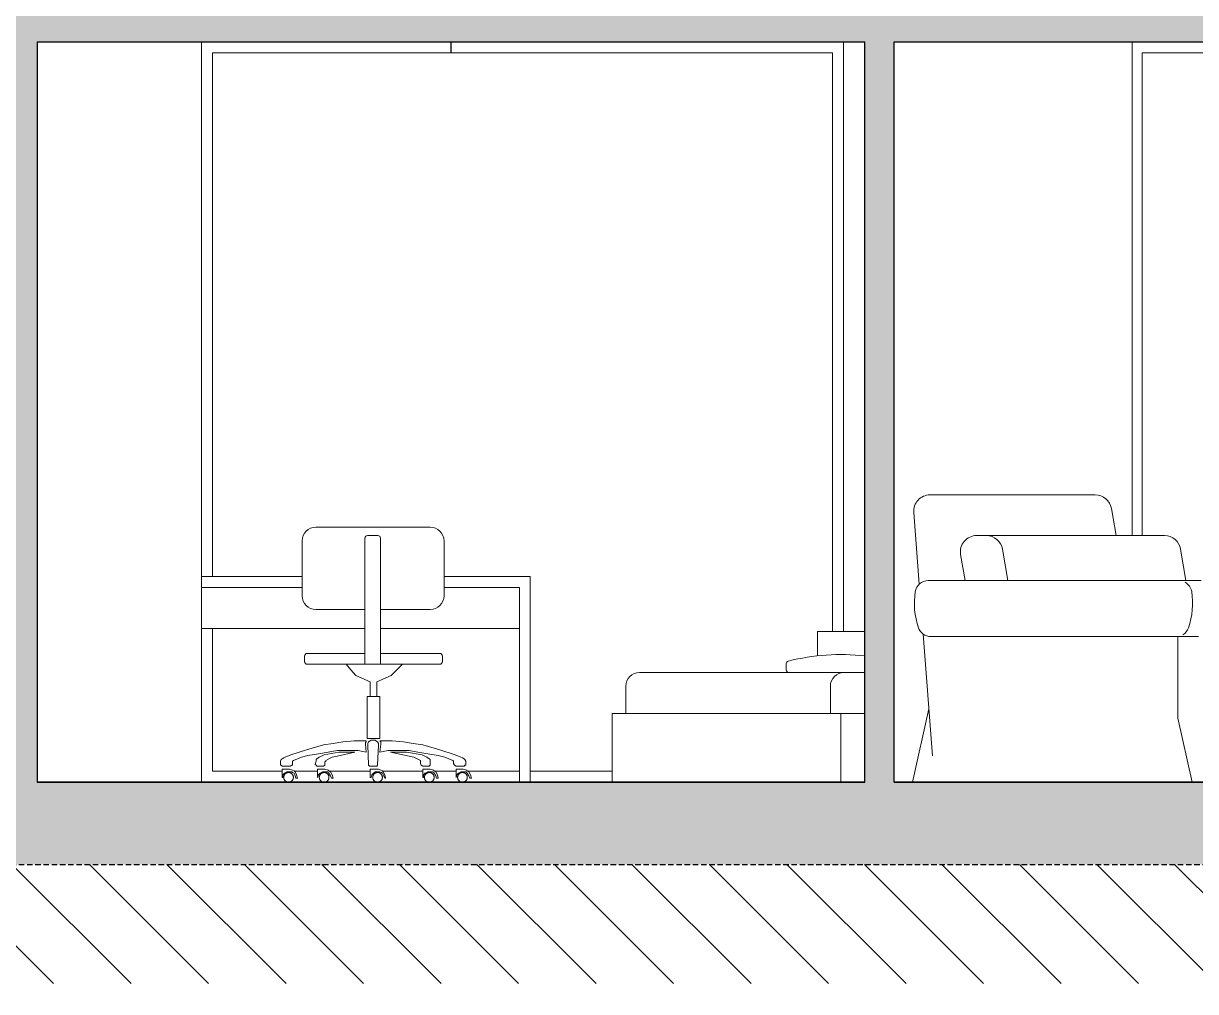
# Model space of a CAD drawing. Header units: millimetres. Extents: x -4829 to 17751, y -2575 to 15731.
# Drawn here: x 13213.6 to 13641.4, y 12514.4 to 12867.6 of the extents above; entities that cross this region are included whole.
import ezdxf

# ---------------------------------------------------------------- set-up
doc = ezdxf.new("R2010")
doc.units = ezdxf.units.MM
doc.linetypes.add('JIS_02_2.0', pattern=[3, 2, -1])
doc.layers.get('0').update_dxf_attribs({"lineweight": 20})
for name, color, linetype, lineweight in [('Arredo', 7, 'Continuous', 9), ('linea terra', 7, 'Continuous', 35), ('muri sezionati', 7, 'Continuous', 30), ('tratteggio', 7, 'Continuous', 15)]:
    doc.layers.add(name, color=color, linetype=linetype, lineweight=lineweight)
doc.layers.add('campitura', color=254, linetype='Continuous')
doc.layers.add('VERDE_alberi', color=104, linetype='Continuous', plot=False)

msp = doc.modelspace()

# ---------------------------------------------------------------- hatches: boundary and pattern name
at = {"layer": 'campitura'}
h = msp.add_hatch(color=256, dxfattribs=at)
h.dxf.hatch_style = 1
h.paths.add_polyline_path([(13331.76, 12890.8), (13331.76, 13160.8), (13488.44, 13160.8), (13488.44, 12890.8)], flags=16)
h.paths.add_polyline_path([(13498.78, 12890.8), (13498.78, 13160.8), (13644.07, 13160.8), (13644.07, 13100.8), (13654.08, 13100.8), (13654.08, 13160.8), (14011.91, 13160.8), (14011.91, 12890.8), (13938.64, 12890.8)], flags=16)
h.paths.add_polyline_path([(13819.91, 12995.59), (13820.65, 12995.59), (13820.65, 13096.8), (13952.06, 13096.8), (13952.06, 12964.32), (13942.96, 12964.32, 0.369866), (13938.26, 12960.29, 0.122339), (13939.44, 12947.12, 0.319669), (13943.94, 12943.92), (13943.94, 12934.7, -0.008633), (13939.19, 12935.73, -0.207885), (13938.5, 12950.52, -0.089796), (13938.26, 12960.29, -0.369866), (13942.96, 12964.32), (13952.06, 12964.32), (13952.06, 13096.8), (13820.65, 13096.8), (13820.65, 12995.59), (13882.04, 12995.59), (13883.91, 12995.59, -0.365455), (13889.77, 12990.64), (13892.31, 12964.32), (13899.8, 12964.32, -0.369866), (13904.51, 12960.29, -0.122339), (13903.32, 12947.12, -0.210739), (13900.71, 12944.31), (13898.66, 12917.59), (13904.72, 12890.8), (13813.77, 12890.8), (13816.94, 12905.53), (13816.94, 12950.93), (13813.97, 12989.17, -0.437105), (13813.97, 12989.17), (13813.97, 12989.18, -0.414214), (13813.97, 12989.18), (13813.97, 12989.18, 0.414214), (13813.97, 12989.18, 1.54068), (13813.97, 12989.13, -0.439612)], flags=0)
edge = h.paths.add_edge_path(flags=0)
edge.add_line((13666.71, 12976.79), (13666.71, 12976.79))
edge.add_arc((13684.05, 12899.71), 79.01, 80.0949, 102.6804, ccw=False)
edge.add_line((13697.64, 12977.54), (13697.64, 12990.71))
edge.add_spline(control_points=[(13697.64, 12990.71), (13694.84, 12990.84), (13693.91, 12990.94), (13689.03, 12991.64), (13685.45, 12992.83), (13680.3, 12996.52), (13678.62, 12999.5), (13680.1, 13005.3), (13682.64, 13007.34), (13688.87, 13010.08), (13692.68, 13010.86), (13696.72, 13011.03), (13696.72, 13011.03)], knot_values=[9.501149, 9.501149, 9.501149, 9.501149, 9.661989, 9.661989, 10.356468, 10.356468, 11.050948, 11.050948, 11.745427, 11.745427, 12.410959, 12.410959, 12.410959, 12.410959, 12.410959], degree=3, periodic=0)
edge.add_spline(control_points=[(13696.72, 13011.03), (13698.23, 13011.04), (13704.4, 13010.66), (13709.43, 13005.66), (13710.93, 13003.36), (13710.17, 12997.2), (13709.02, 12996.37), (13707.44, 12993.91), (13703.4, 12991.72), (13700.59, 12990.95)], knot_values=[4.901041, 4.901041, 4.901041, 4.901041, 7.283333, 7.283333, 8.122834, 8.122834, 8.962336, 8.962336, 9.501149, 9.501149, 9.501149, 9.501149], degree=3, periodic=0)
edge.add_line((13700.59, 12990.95), (13700.59, 12976.97))
edge.add_arc((13684.05, 12899.71), 79.01, 77.3196, 77.9196, ccw=False)
edge.add_arc((13701.4, 12974.09), 2.7, -90, 90, ccw=False)
edge.add_line((13701.4, 12971.39), (13692.93, 12971.39))
edge.add_line((13692.93, 12971.39), (13692.93, 12969.53))
edge.add_line((13692.93, 12969.53), (13689.3, 12969.53))
edge.add_arc((13687.65, 12969.53), 1.65, -89.9982, 0, ccw=False)
edge.add_line((13687.65, 12967.88), (13686.82, 12967.88))
edge.add_line((13686.82, 12967.88), (13686.82, 12919.98))
edge.add_line((13686.82, 12919.98), (13692.99, 12919.98))
edge.add_line((13692.99, 12919.98), (13692.99, 12917.44))
edge.add_line((13692.99, 12917.44), (13686.82, 12917.44))
edge.add_line((13686.82, 12917.44), (13686.82, 12894.31))
edge.add_line((13686.82, 12894.31), (13687.71, 12894.31))
edge.add_arc((13687.71, 12892.66), 1.65, 0, 90.0015, ccw=False)
edge.add_line((13689.36, 12892.66), (13678.86, 12892.66))
edge.add_arc((13680.51, 12892.66), 1.65, 90.0015, 180, ccw=False)
edge.add_line((13680.51, 12894.31), (13681.29, 12894.31))
edge.add_line((13681.29, 12894.31), (13681.29, 12917.44))
edge.add_line((13681.29, 12917.44), (13675.24, 12917.44))
edge.add_line((13675.24, 12917.44), (13675.24, 12919.98))
edge.add_line((13675.24, 12919.98), (13681.29, 12919.98))
edge.add_line((13681.29, 12919.98), (13681.29, 12967.88))
edge.add_line((13681.29, 12967.88), (13680.45, 12967.88))
edge.add_arc((13680.45, 12969.53), 1.65, 180, 270.0018, ccw=False)
edge.add_line((13678.8, 12969.53), (13675.18, 12969.53))
edge.add_line((13675.18, 12969.53), (13675.18, 12971.39))
edge.add_line((13675.18, 12971.39), (13666.71, 12971.39))
edge.add_arc((13666.71, 12974.09), 2.7, 90.0015, 270, ccw=False)
edge = h.paths.add_edge_path(flags=0)
edge.add_line((13684.64, 12971.39), (13684.64, 12969.45))
edge.add_ellipse((13684.02, 12981.81), major_axis=(-0.01, -11.85), ratio=0.179562, start_angle=343.2492, end_angle=377.045)
edge.add_line((13684.54, 12969.53), (13683.4, 12969.53))
edge.add_line((13683.4, 12969.53), (13683.4, 12971.39))
edge.add_line((13683.4, 12971.39), (13684.64, 12971.39))
edge = h.paths.add_edge_path(flags=0)
edge.add_ellipse((13698.26, 13000.88), major_axis=(-16.65, 0), ratio=0.465071, start_angle=630.0222, end_angle=807.8888, ccw=False)
edge.add_spline(control_points=[(13700.59, 12993.63), (13701.12, 12993.79), (13701.82, 12993.99), (13707.62, 12995.64), (13708.96, 12998.47), (13708.81, 13002.99), (13707.33, 13004.45), (13705.73, 13006.61), (13701.13, 13008.57), (13698.25, 13008.63)], knot_values=[5.281388, 5.281388, 5.281388, 5.281388, 5.439854, 5.439854, 6.279356, 6.279356, 7.118857, 7.118857, 9.501149, 9.501149, 9.501149, 9.501149], degree=3, periodic=0)
h.paths.add_polyline_path([(13813.97, 12989.17), (13813.97, 12989.18, -1.273811), (13813.97, 12989.18), (13813.97, 12989.17, -0.785047)], flags=0)
h.paths.add_polyline_path([(13813.97, 12989.18, -0.279836), (13813.97, 12989.18), (13813.97, 12989.18), (13813.97, 12989.17)], flags=0)
h.paths.add_polyline_path([(13813.97, 12989.17, 61.895889), (13813.97, 12989.17, 61.895887)], flags=0)
h.paths.add_polyline_path([(13813.97, 12989.18, 49.598467), (13813.97, 12989.17, 49.598464)], flags=0)
h.paths.add_polyline_path([(13813.97, 12989.17), (13813.97, 12989.17), (13813.97, 12989.18, -0.785046), (13813.97, 12989.18), (13813.97, 12989.17)], flags=0)
h.paths.add_polyline_path([(13813.97, 12989.18, 0.036658), (13813.97, 12989.17, 0.021781), (13813.97, 12989.18, 0.036604), (13813.97, 12989.17, 0.03059)], flags=0)
h.paths.add_polyline_path([(13813.97, 12989.18, 43.06971), (13813.97, 12989.18, 43.069707)], flags=0)
h.paths.add_polyline_path([(13813.97, 12989.18), (13813.97, 12989.17, -0.279836), (13813.97, 12989.17, -1.042876), (13813.97, 12989.18), (13813.97, 12989.18), (13813.97, 12989.18, -0.5627)], flags=0)
h.paths.add_polyline_path([(13813.97, 12989.18, 28.081474), (13813.97, 12989.18, 28.081472)], flags=0)
h.paths.add_polyline_path([(13813.97, 12989.17, 10.3455), (13813.97, 12989.17, 31.036497)], flags=0)
h.paths.add_polyline_path([(13813.97, 12989.17, 14.109504), (13813.97, 12989.18, 14.109504)], flags=0)
h.paths.add_polyline_path([(13813.97, 12989.18, 0.05615), (13813.97, 12989.17, 0.040703), (13813.97, 12989.18, 0.036517), (13813.97, 12989.18, 18.834758), (13813.97, 12989.17, 0.05615)], flags=0)
h.paths.add_polyline_path([(13813.97, 12989.18, 0.148125), (13813.97, 12989.18, 3.71327), (13813.97, 12989.18, 3.71327), (13813.97, 12989.18, 20.253135)], flags=0)
h.paths.add_polyline_path([(13813.97, 12989.18, 0.279836), (13813.97, 12989.18, 12.480004), (13813.97, 12989.18, 0.048883), (13813.97, 12989.18), (13813.97, 12989.18), (13813.97, 12989.17, -1), (13813.97, 12989.17, -31.641408), (13813.97, 12989.18)], flags=0)
h.paths.add_polyline_path([(12763.62, 12860.8), (13038.62, 12860.8), (13038.62, 12800.8), (13048.62, 12800.8), (13048.62, 12860.8), (13208.62, 12860.8), (13208.62, 12590.8), (13218.62, 12590.8), (13218.62, 12860.8), (13520.66, 12860.8), (13520.66, 12590.8), (13531.43, 12590.8), (13531.43, 12860.8), (14022.68, 12860.8), (14022.68, 13160.8), (14144.81, 13160.8), (14144.81, 12590.8), (14177.13, 12590.8), (14177.13, 13190.8), (13299.45, 13190.8), (13299.45, 12890.8), (12763.62, 12890.8)])
h = msp.add_hatch(color=256, dxfattribs=at)
h.dxf.hatch_style = 1
h.paths.add_polyline_path([(14177.13, 12590.8), (12763.57, 12590.8), (12763.57, 12560.8), (14177.13, 12560.8)])
at = {"layer": 'tratteggio'}
h = msp.add_hatch(dxfattribs=at)
h.set_pattern_fill('ANSI31', color=256, scale=6.3, angle=90)
h.paths.add_polyline_path([(12763.57, 12560.8), (12763.57, 12590.8), (12289.77, 12590.8), (12289.77, 12517.31), (14502.25, 12517.31), (14502.25, 12590.8), (14177.13, 12590.8), (14177.13, 12560.8)])
h.paths.add_polyline_path([(15611.1, 12560.81), (15611.1, 12590.83), (15238.68, 12590.8), (15238.68, 12514.43), (17750.84, 12514.43), (17750.84, 12591.03), (16924.62, 12590.95), (16924.62, 12560.81)])

# ---------------------------------------------------------------- linework, layer by layer
for p, q in [((13512.95, 12860.8), (13512.95, 12645.8)), ((13618.23, 12680.76), (13618.23, 12860.8)), ((13282.62, 12856.8), (13508.95, 12856.8)), ((13282.62, 12856.8), (13282.62, 12665.8)), ((13508.95, 12856.8), (13508.95, 12645.8)), ((13621.94, 12680.76), (13621.94, 12856.8)), ((13621.94, 12856.8), (13826.63, 12856.8)), ((13282.62, 12646.8), (13282.62, 12594.8)), ((13282.62, 12594.8), (13308.02, 12594.8)), ((13312.57, 12594.8), (13321.01, 12594.8)), ((13325.39, 12594.8), (13340.2, 12594.8)), ((13344.75, 12594.8), (13359.4, 12594.8)), ((13363.77, 12594.8), (13371.5, 12594.8)), ((13375.88, 12594.8), (13394.62, 12594.8)), ((13398.62, 12594.8), (13428.49, 12594.8))]:
    msp.add_line(p, q)
at = {"layer": 'Arredo'}
for p, q in [((13278.62, 12590.8), (13278.62, 12860.8)), ((13546.86, 12695.59), (13544.5, 12695.59)), ((13546.86, 12695.59), (13604.83, 12695.59)), ((13538.56, 12689.18), (13538.56, 12689.17)), ((13538.56, 12689.18), (13538.56, 12689.18)), ((13538.56, 12689.18), (13538.56, 12689.17)), ((13538.56, 12689.18), (13538.56, 12689.17)), ((13538.56, 12689.18), (13538.56, 12689.17)), ((13538.56, 12689.18), (13538.56, 12689.18)), ((13538.56, 12689.18), (13538.56, 12689.18)), ((13538.56, 12689.18), (13538.56, 12689.17)), ((13538.56, 12689.18), (13538.56, 12689.17)), ((13538.56, 12689.18), (13538.56, 12689.18)), ((13538.56, 12689.18), (13538.56, 12689.18)), ((13538.56, 12689.18), (13538.56, 12689.18)), ((13538.56, 12689.18), (13538.56, 12689.18)), ((13538.56, 12689.18), (13538.56, 12689.18)), ((13538.56, 12689.18), (13538.56, 12689.18)), ((13538.56, 12689.18), (13538.56, 12689.18)), ((13538.56, 12689.18), (13538.56, 12689.18)), ((13538.56, 12689.18), (13538.56, 12689.18)), ((13538.56, 12689.18), (13538.56, 12689.17)), ((13538.56, 12689.18), (13538.56, 12689.18)), ((13538.56, 12689.18), (13538.56, 12689.18)), ((13538.56, 12689.18), (13538.56, 12689.18)), ((13538.56, 12689.18), (13538.56, 12689.17)), ((13538.56, 12689.18), (13538.56, 12689.17)), ((13538.56, 12689.18), (13538.56, 12689.18)), ((13538.56, 12689.18), (13538.56, 12689.17)), ((13538.56, 12689.18), (13538.56, 12689.18)), ((13538.56, 12689.18), (13538.56, 12689.17)), ((13538.56, 12689.18), (13538.56, 12689.17)), ((13538.56, 12689.18), (13538.56, 12689.17)), ((13538.56, 12689.18), (13538.56, 12689.18)), ((13538.56, 12689.18), (13538.56, 12689.17)), ((13538.56, 12689.18), (13538.56, 12689.18)), ((13538.56, 12689.18), (13538.56, 12689.18)), ((13538.56, 12689.18), (13538.56, 12689.18)), ((13538.56, 12689.18), (13540.59, 12663.06)), ((13538.56, 12689.17), (13538.56, 12689.17)), ((13538.56, 12689.17), (13538.56, 12689.17)), ((13538.56, 12689.17), (13538.56, 12689.17)), ((13538.56, 12689.17), (13538.56, 12689.17)), ((13538.56, 12689.17), (13538.56, 12689.17)), ((13538.56, 12689.17), (13538.56, 12689.17)), ((13538.56, 12689.17), (13538.56, 12689.17)), ((13538.56, 12689.17), (13538.56, 12689.17)), ((13538.56, 12689.17), (13538.56, 12689.17)), ((13538.56, 12689.17), (13538.56, 12689.17)), ((13538.56, 12689.17), (13538.56, 12689.17)), ((13538.56, 12689.17), (13538.56, 12689.17)), ((13538.56, 12689.17), (13538.56, 12689.17)), ((13538.56, 12689.17), (13538.56, 12689.17)), ((13538.56, 12689.17), (13538.56, 12689.17)), ((13538.56, 12689.17), (13538.56, 12689.17)), ((13610.7, 12690.64), (13612.39, 12680.76)), ((13320.36, 12683.8), (13362.12, 12683.8)), ((13339.24, 12680.8), (13342.94, 12680.8)), ((13565.08, 12680.76), (13561.53, 12680.76)), ((13565.08, 12680.76), (13630.1, 12680.76)), ((13315.36, 12658.8), (13315.36, 12678.8)), ((13338.24, 12633.8), (13338.24, 12679.8)), ((13343.94, 12679.8), (13343.95, 12633.8)), ((13367.12, 12678.8), (13367.12, 12658.8)), ((13570.94, 12675.81), (13572.91, 12664.32)), ((13635.97, 12675.81), (13637.93, 12664.32)), ((13555.66, 12673.8), (13557.28, 12664.32)), ((13315.36, 12665.8), (13278.62, 12665.8)), ((13398.62, 12665.8), (13367.12, 12665.8)), ((13398.62, 12590.8), (13398.62, 12665.8)), ((13635.31, 12664.32), (13543.82, 12664.32)), ((13643.49, 12664.32), (13635.31, 12664.32)), ((13315.36, 12661.8), (13278.62, 12661.8)), ((13394.62, 12661.8), (13367.12, 12661.8)), ((13394.62, 12590.8), (13394.62, 12661.8)), ((13338.24, 12653.8), (13320.36, 12653.8)), ((13362.12, 12653.8), (13343.95, 12653.8)), ((13338.24, 12646.8), (13278.62, 12646.8)), ((13394.62, 12646.8), (13343.95, 12646.8)), ((13503.4, 12636.88), (13503.4, 12645.8)), ((13503.4, 12645.8), (13520.66, 12645.8)), ((13542.01, 12644.82), (13545.45, 12600.45)), ((13544.79, 12643.92), (13634.93, 12643.92)), ((13642.51, 12643.92), (13634.33, 12643.92)), ((13634.93, 12614.2), (13634.93, 12643.92)), ((13317.24, 12637.8), (13338.24, 12637.8)), ((13343.95, 12637.8), (13365.53, 12637.8)), ((13316.24, 12634.8), (13316.24, 12636.8)), ((13365.53, 12633.8), (13317.24, 12633.8)), ((13333.12, 12631.83), (13331.43, 12633.8)), ((13349.95, 12631.83), (13351.92, 12633.8)), ((13366.53, 12636.8), (13366.53, 12634.8)), ((13492.03, 12631.8), (13492.03, 12634.02)), ((13438.49, 12630.8), (13520.66, 12630.8)), ((13520.66, 12630.8), (13493.03, 12630.8)), ((13520.66, 12630.8), (13493.03, 12630.8)), ((13433.49, 12625.8), (13433.49, 12615.8)), ((13508.14, 12625.8), (13508.14, 12615.8)), ((13544.13, 12617.57), (13538.06, 12590.8)), ((13428.49, 12615.8), (13428.49, 12590.8)), ((13428.49, 12615.8), (13520.66, 12615.8)), ((13511.97, 12615.8), (13511.97, 12590.8)), ((13634.93, 12614.2), (13640.23, 12590.8)), ((13538.06, 12590.8), (13640.23, 12590.8)), ((13640.23, 12590.8), (13717.58, 12590.8))]:
    msp.add_line(p, q, dxfattribs=at)
at = {"layer": 'Arredo', "lineweight": 0}
for p, q in [((13333.12, 12631.83), (13334.89, 12629.76)), ((13334.89, 12629.76), (13340.2, 12627.45)), ((13342.57, 12627.45), (13347.88, 12629.76)), ((13347.88, 12629.76), (13349.95, 12631.83)), ((13340.2, 12622.09), (13340.2, 12627.45)), ((13342.57, 12627.45), (13342.57, 12622.09)), ((13339.02, 12606.73), (13339.02, 12622.09)), ((13339.02, 12622.09), (13343.75, 12622.09)), ((13343.75, 12622.09), (13343.75, 12606.73)), ((13316.88, 12602.6), (13323.08, 12604.37)), ((13323.08, 12604.37), (13326.62, 12604.96)), ((13326.62, 12604.96), (13330.16, 12605.55)), ((13330.16, 12605.55), (13334.3, 12605.85)), ((13334.3, 12605.85), (13338.73, 12605.85)), ((13338.73, 12605.55), (13338.43, 12605.26)), ((13338.43, 12605.26), (13338.43, 12604.67)), ((13338.43, 12604.67), (13338.73, 12601.71)), ((13338.73, 12605.85), (13338.73, 12605.55)), ((13343.75, 12606.73), (13339.02, 12606.73)), ((13339.61, 12605.55), (13339.32, 12604.96)), ((13339.32, 12604.96), (13339.32, 12604.37)), ((13339.32, 12604.37), (13339.61, 12596.99)), ((13340.2, 12605.85), (13339.61, 12605.55)), ((13340.5, 12606.14), (13340.2, 12605.85)), ((13341.38, 12606.14), (13340.5, 12606.14)), ((13341.38, 12606.14), (13341.38, 12606.14)), ((13341.97, 12606.14), (13341.38, 12606.14)), ((13342.27, 12605.85), (13341.97, 12606.14)), ((13342.86, 12605.55), (13342.27, 12605.85)), ((13343.16, 12604.96), (13342.86, 12605.55)), ((13342.86, 12596.99), (13343.16, 12604.37)), ((13343.16, 12604.37), (13343.16, 12604.96)), ((13343.75, 12605.85), (13344.04, 12605.55)), ((13348.18, 12605.85), (13343.75, 12605.85)), ((13344.04, 12604.67), (13343.75, 12601.71)), ((13344.04, 12605.55), (13344.04, 12605.26)), ((13344.04, 12605.26), (13344.04, 12604.67)), ((13352.31, 12605.55), (13348.18, 12605.85)), ((13355.85, 12604.96), (13352.31, 12605.55)), ((13359.4, 12604.37), (13355.85, 12604.96)), ((13365.6, 12602.6), (13359.4, 12604.37)), ((13307.43, 12598.47), (13307.72, 12599.06)), ((13307.72, 12599.06), (13308.02, 12599.35)), ((13308.02, 12599.35), (13308.61, 12599.65)), ((13308.61, 12599.65), (13309.2, 12599.94)), ((13309.2, 12599.94), (13311.27, 12600.83)), ((13311.27, 12600.83), (13316.88, 12602.6)), ((13312.15, 12598.76), (13311.86, 12598.47)), ((13313.63, 12599.35), (13312.15, 12598.76)), ((13315.11, 12599.94), (13313.63, 12599.35)), ((13317.47, 12600.53), (13315.11, 12599.94)), ((13321.31, 12601.12), (13317.47, 12600.53)), ((13320.42, 12599.06), (13320.72, 12599.35)), ((13320.42, 12598.47), (13320.42, 12599.06)), ((13320.72, 12599.35), (13321.6, 12599.94)), ((13324.85, 12601.71), (13321.31, 12601.12)), ((13321.6, 12599.94), (13323.37, 12600.83)), ((13323.37, 12600.83), (13328.69, 12601.71)), ((13325.14, 12599.35), (13323.96, 12598.76)), ((13323.96, 12598.76), (13323.96, 12598.47)), ((13328.1, 12602.31), (13324.85, 12601.71)), ((13326.33, 12599.94), (13325.14, 12599.35)), ((13328.1, 12600.24), (13326.33, 12599.94)), ((13331.05, 12602.31), (13328.1, 12602.31)), ((13334.59, 12601.71), (13328.1, 12600.24)), ((13328.69, 12601.71), (13331.94, 12601.71)), ((13333.41, 12602.31), (13331.05, 12602.31)), ((13331.94, 12601.71), (13334.59, 12601.71)), ((13335.77, 12602.31), (13333.41, 12602.31)), ((13334.59, 12601.71), (13334.59, 12601.71)), ((13337.55, 12602.01), (13335.77, 12602.31)), ((13338.73, 12601.71), (13337.55, 12602.01)), ((13338.73, 12601.71), (13338.73, 12601.71)), ((13343.75, 12601.71), (13344.93, 12602.01)), ((13343.75, 12601.71), (13343.75, 12601.71)), ((13344.93, 12602.01), (13346.7, 12602.31)), ((13346.7, 12602.31), (13349.06, 12602.31)), ((13350.54, 12601.71), (13347.58, 12601.71)), ((13347.58, 12601.71), (13354.38, 12600.24)), ((13347.58, 12601.71), (13347.58, 12601.71)), ((13349.06, 12602.31), (13351.42, 12602.31)), ((13353.49, 12601.71), (13350.54, 12601.71)), ((13351.42, 12602.31), (13354.38, 12602.31)), ((13359.1, 12600.83), (13353.49, 12601.71)), ((13354.38, 12602.31), (13357.62, 12601.71)), ((13354.38, 12600.24), (13356.15, 12599.94)), ((13356.15, 12599.94), (13357.33, 12599.35)), ((13357.33, 12599.35), (13358.51, 12598.76)), ((13357.62, 12601.71), (13361.17, 12601.12)), ((13358.51, 12598.76), (13358.51, 12598.47)), ((13360.87, 12599.94), (13359.1, 12600.83)), ((13361.76, 12599.35), (13360.87, 12599.94)), ((13361.17, 12601.12), (13365.01, 12600.53)), ((13362.05, 12599.06), (13361.76, 12599.35)), ((13362.05, 12598.47), (13362.05, 12599.06)), ((13365.01, 12600.53), (13367.37, 12599.94)), ((13371.21, 12600.83), (13365.6, 12602.6)), ((13367.37, 12599.94), (13368.84, 12599.35)), ((13368.84, 12599.35), (13370.32, 12598.76)), ((13370.32, 12598.76), (13370.62, 12598.47)), ((13373.27, 12599.94), (13371.21, 12600.83)), ((13373.86, 12599.65), (13373.27, 12599.94)), ((13374.45, 12599.35), (13373.86, 12599.65)), ((13374.75, 12599.06), (13374.45, 12599.35)), ((13375.04, 12598.47), (13374.75, 12599.06)), ((13307.43, 12597.29), (13307.43, 12598.47)), ((13307.43, 12596.99), (13307.43, 12597.29)), ((13307.72, 12596.99), (13307.43, 12596.99)), ((13308.02, 12596.7), (13307.72, 12596.99)), ((13308.31, 12596.7), (13308.02, 12596.7)), ((13308.02, 12595.51), (13310.68, 12595.51)), ((13308.02, 12592.56), (13308.02, 12595.51)), ((13310.97, 12596.7), (13308.31, 12596.7)), ((13309.79, 12594.63), (13308.91, 12594.04)), ((13310.68, 12594.63), (13309.79, 12594.63)), ((13310.68, 12595.51), (13311.86, 12595.22)), ((13311.27, 12594.63), (13310.68, 12594.63)), ((13311.56, 12596.99), (13310.97, 12596.7)), ((13311.56, 12594.63), (13311.27, 12594.63)), ((13311.86, 12596.99), (13311.56, 12596.99)), ((13311.86, 12594.33), (13311.56, 12594.63)), ((13311.86, 12598.47), (13311.86, 12598.17)), ((13311.86, 12598.17), (13311.86, 12597.58)), ((13311.86, 12597.58), (13311.86, 12596.99)), ((13311.86, 12595.22), (13312.45, 12594.92)), ((13312.45, 12594.92), (13312.74, 12594.63)), ((13312.74, 12594.63), (13313.33, 12593.45)), ((13320.13, 12597.29), (13320.42, 12598.47)), ((13320.42, 12596.99), (13320.13, 12597.29)), ((13320.72, 12596.7), (13320.42, 12596.99)), ((13321.01, 12596.7), (13320.72, 12596.7)), ((13323.08, 12596.7), (13321.01, 12596.7)), ((13321.01, 12595.51), (13323.67, 12595.51)), ((13321.01, 12592.56), (13321.01, 12595.51)), ((13322.78, 12594.63), (13321.9, 12594.04)), ((13323.67, 12594.63), (13322.78, 12594.63)), ((13323.67, 12596.99), (13323.08, 12596.7)), ((13323.96, 12598.47), (13323.67, 12598.17)), ((13323.67, 12598.17), (13323.67, 12597.58)), ((13323.67, 12597.58), (13323.67, 12596.99)), ((13323.67, 12595.51), (13324.85, 12595.22)), ((13323.96, 12594.63), (13323.67, 12594.63)), ((13324.55, 12594.63), (13323.96, 12594.63)), ((13324.85, 12594.33), (13324.55, 12594.63)), ((13324.85, 12595.22), (13325.14, 12594.92)), ((13325.14, 12594.92), (13325.74, 12594.63)), ((13325.74, 12594.63), (13326.33, 12593.45)), ((13339.61, 12596.99), (13339.91, 12596.7)), ((13339.91, 12596.7), (13340.2, 12596.7)), ((13340.2, 12596.7), (13341.38, 12596.7)), ((13340.2, 12595.51), (13343.16, 12595.51)), ((13340.2, 12592.56), (13340.2, 12595.51)), ((13341.38, 12596.7), (13342.57, 12596.7)), ((13341.97, 12594.63), (13341.38, 12594.04)), ((13342.86, 12594.63), (13341.97, 12594.63)), ((13342.57, 12596.7), (13342.86, 12596.99)), ((13343.45, 12594.63), (13342.86, 12594.63)), ((13343.16, 12595.51), (13344.04, 12595.22)), ((13343.75, 12594.63), (13343.45, 12594.63)), ((13344.34, 12594.33), (13343.75, 12594.63)), ((13344.04, 12595.22), (13344.63, 12594.92)), ((13344.63, 12594.92), (13344.93, 12594.63)), ((13344.93, 12594.63), (13345.52, 12593.45)), ((13358.51, 12598.47), (13358.51, 12598.17)), ((13358.51, 12598.17), (13358.51, 12597.58)), ((13358.51, 12597.58), (13358.8, 12596.99)), ((13358.8, 12596.99), (13359.4, 12596.7)), ((13359.4, 12596.7), (13361.46, 12596.7)), ((13359.4, 12595.51), (13362.05, 12595.51)), ((13359.4, 12592.56), (13359.4, 12595.51)), ((13361.17, 12594.63), (13360.28, 12594.04)), ((13362.05, 12594.63), (13361.17, 12594.63)), ((13361.46, 12596.7), (13361.76, 12596.7)), ((13361.76, 12596.7), (13362.05, 12596.99)), ((13362.05, 12597.29), (13362.05, 12598.47)), ((13362.05, 12596.99), (13362.05, 12597.29)), ((13362.05, 12595.51), (13363.23, 12595.22)), ((13362.35, 12594.63), (13362.05, 12594.63)), ((13362.94, 12594.63), (13362.35, 12594.63)), ((13363.23, 12594.33), (13362.94, 12594.63)), ((13363.23, 12595.22), (13363.53, 12594.92)), ((13363.53, 12594.92), (13364.12, 12594.63)), ((13364.12, 12594.63), (13364.71, 12593.45)), ((13370.62, 12598.47), (13370.62, 12598.17)), ((13370.62, 12598.17), (13370.62, 12597.58)), ((13370.62, 12597.58), (13370.91, 12596.99)), ((13370.91, 12596.99), (13371.5, 12596.7)), ((13371.5, 12596.7), (13374.16, 12596.7)), ((13371.5, 12595.51), (13374.16, 12595.51)), ((13371.5, 12592.56), (13371.5, 12595.51)), ((13373.27, 12594.63), (13372.39, 12594.04)), ((13374.16, 12594.63), (13373.27, 12594.63)), ((13374.16, 12596.7), (13374.45, 12596.7)), ((13374.16, 12595.51), (13375.34, 12595.22)), ((13374.45, 12594.63), (13374.16, 12594.63)), ((13374.45, 12596.7), (13374.75, 12596.99)), ((13375.04, 12594.63), (13374.45, 12594.63)), ((13374.75, 12596.99), (13375.04, 12596.99)), ((13375.04, 12597.29), (13375.04, 12598.47)), ((13375.04, 12596.99), (13375.04, 12597.29)), ((13375.34, 12594.33), (13375.04, 12594.63)), ((13375.34, 12595.22), (13375.63, 12594.92)), ((13375.63, 12594.92), (13376.23, 12594.63)), ((13376.23, 12594.63), (13376.82, 12593.45)), ((13308.31, 12592.56), (13308.02, 12592.56)), ((13308.91, 12594.04), (13308.31, 12593.45)), ((13308.31, 12593.45), (13308.31, 12592.56)), ((13308.62, 12592.73), (13308.61, 12592.62)), ((13308.61, 12592.62), (13308.61, 12592.51)), ((13308.61, 12592.51), (13308.62, 12592.39)), ((13308.63, 12592.84), (13308.62, 12592.73)), ((13308.62, 12592.39), (13308.63, 12592.28)), ((13308.65, 12592.95), (13308.63, 12592.84)), ((13308.63, 12592.28), (13308.65, 12592.17)), ((13308.68, 12593.06), (13308.65, 12592.95)), ((13308.65, 12592.17), (13308.68, 12592.06)), ((13308.72, 12593.17), (13308.68, 12593.06)), ((13308.68, 12592.06), (13308.72, 12591.96)), ((13308.76, 12593.27), (13308.72, 12593.17)), ((13308.72, 12591.96), (13308.76, 12591.85)), ((13308.81, 12593.37), (13308.76, 12593.27)), ((13308.76, 12591.85), (13308.81, 12591.75)), ((13308.86, 12593.47), (13308.81, 12593.37)), ((13308.81, 12591.75), (13308.86, 12591.65)), ((13308.92, 12593.57), (13308.86, 12593.47)), ((13308.86, 12591.65), (13308.92, 12591.56)), ((13308.99, 12593.66), (13308.92, 12593.57)), ((13308.92, 12591.56), (13308.99, 12591.47)), ((13309.06, 12593.74), (13308.99, 12593.66)), ((13308.99, 12591.47), (13309.06, 12591.38)), ((13309.14, 12593.82), (13309.06, 12593.74)), ((13309.06, 12591.38), (13309.14, 12591.3)), ((13309.22, 12593.9), (13309.14, 12593.82)), ((13309.14, 12591.3), (13309.22, 12591.22)), ((13309.31, 12593.97), (13309.22, 12593.9)), ((13309.22, 12591.22), (13309.31, 12591.15)), ((13309.4, 12594.04), (13309.31, 12593.97)), ((13309.31, 12591.15), (13309.4, 12591.09)), ((13309.5, 12594.1), (13309.4, 12594.04)), ((13309.4, 12591.09), (13309.5, 12591.03)), ((13309.59, 12594.15), (13309.5, 12594.1)), ((13309.5, 12591.03), (13309.59, 12590.97)), ((13309.7, 12594.2), (13309.59, 12594.15)), ((13309.59, 12590.97), (13309.7, 12590.93)), ((13309.8, 12594.24), (13309.7, 12594.2)), ((13309.7, 12590.93), (13309.8, 12590.89)), ((13309.91, 12594.27), (13309.8, 12594.24)), ((13309.8, 12590.89), (13309.91, 12590.85)), ((13310.02, 12594.3), (13309.91, 12594.27)), ((13309.91, 12590.85), (13310.02, 12590.83)), ((13310.13, 12594.31), (13310.02, 12594.3)), ((13310.02, 12590.83), (13310.13, 12590.81)), ((13310.24, 12594.33), (13310.13, 12594.31)), ((13310.13, 12590.81), (13310.24, 12590.8)), ((13310.35, 12594.33), (13310.24, 12594.33)), ((13310.24, 12590.8), (13310.35, 12590.79)), ((13310.47, 12594.33), (13310.35, 12594.33)), ((13310.35, 12590.79), (13310.47, 12590.79)), ((13310.58, 12594.32), (13310.47, 12594.33)), ((13310.47, 12590.79), (13310.58, 12590.8)), ((13310.69, 12594.31), (13310.58, 12594.32)), ((13310.58, 12590.8), (13310.69, 12590.82)), ((13310.8, 12594.28), (13310.69, 12594.31)), ((13310.69, 12590.82), (13310.8, 12590.84)), ((13310.91, 12594.25), (13310.8, 12594.28)), ((13310.8, 12590.84), (13310.91, 12590.87)), ((13311.01, 12594.22), (13310.91, 12594.25)), ((13310.91, 12590.87), (13311.01, 12590.91)), ((13311.12, 12594.17), (13311.01, 12594.22)), ((13311.01, 12590.91), (13311.12, 12590.95)), ((13311.22, 12594.12), (13311.12, 12594.17)), ((13311.12, 12590.95), (13311.22, 12591)), ((13311.32, 12594.07), (13311.22, 12594.12)), ((13311.22, 12591), (13311.32, 12591.06)), ((13311.41, 12594), (13311.32, 12594.07)), ((13311.32, 12591.06), (13311.41, 12591.12)), ((13311.5, 12593.94), (13311.41, 12594)), ((13311.41, 12591.12), (13311.5, 12591.19)), ((13311.58, 12593.86), (13311.5, 12593.94)), ((13311.5, 12591.19), (13311.58, 12591.26)), ((13311.66, 12593.78), (13311.58, 12593.86)), ((13311.58, 12591.26), (13311.66, 12591.34)), ((13311.74, 12593.7), (13311.66, 12593.78)), ((13311.66, 12591.34), (13311.74, 12591.42)), ((13311.81, 12593.61), (13311.74, 12593.7)), ((13311.74, 12591.42), (13311.81, 12591.51)), ((13311.87, 12593.52), (13311.81, 12593.61)), ((13311.81, 12591.51), (13311.87, 12591.6)), ((13312.45, 12594.04), (13311.86, 12594.33)), ((13311.93, 12593.42), (13311.87, 12593.52)), ((13311.87, 12591.6), (13311.93, 12591.7)), ((13311.98, 12593.32), (13311.93, 12593.42)), ((13311.93, 12591.7), (13311.98, 12591.8)), ((13312.03, 12593.22), (13311.98, 12593.32)), ((13311.98, 12591.8), (13312.03, 12591.9)), ((13312.06, 12593.11), (13312.03, 12593.22)), ((13312.03, 12591.9), (13312.06, 12592.01)), ((13312.1, 12593.01), (13312.06, 12593.11)), ((13312.06, 12592.01), (13312.1, 12592.12)), ((13312.12, 12592.9), (13312.1, 12593.01)), ((13312.1, 12592.12), (13312.12, 12592.23)), ((13312.14, 12592.79), (13312.12, 12592.9)), ((13312.12, 12592.23), (13312.14, 12592.34)), ((13312.15, 12592.67), (13312.14, 12592.79)), ((13312.14, 12592.34), (13312.15, 12592.45)), ((13312.15, 12592.56), (13312.15, 12592.67)), ((13312.15, 12592.45), (13312.15, 12592.56)), ((13312.74, 12593.15), (13312.45, 12594.04)), ((13313.04, 12592.27), (13312.74, 12593.15)), ((13313.63, 12592.27), (13313.04, 12592.27)), ((13313.33, 12593.45), (13313.63, 12592.27)), ((13313.63, 12592.27), (13313.63, 12592.27)), ((13321.31, 12593.45), (13321.01, 12592.56)), ((13321.9, 12594.04), (13321.31, 12593.45)), ((13321.61, 12592.73), (13321.6, 12592.62)), ((13321.6, 12592.62), (13321.6, 12592.51)), ((13321.6, 12592.51), (13321.61, 12592.39)), ((13321.62, 12592.84), (13321.61, 12592.73)), ((13321.61, 12592.39), (13321.62, 12592.28)), ((13321.64, 12592.95), (13321.62, 12592.84)), ((13321.62, 12592.28), (13321.64, 12592.17)), ((13321.67, 12593.06), (13321.64, 12592.95)), ((13321.64, 12592.17), (13321.67, 12592.06)), ((13321.71, 12593.17), (13321.67, 12593.06)), ((13321.67, 12592.06), (13321.71, 12591.96)), ((13321.75, 12593.27), (13321.71, 12593.17)), ((13321.71, 12591.96), (13321.75, 12591.85)), ((13321.8, 12593.37), (13321.75, 12593.27)), ((13321.75, 12591.85), (13321.8, 12591.75)), ((13321.85, 12593.47), (13321.8, 12593.37)), ((13321.8, 12591.75), (13321.85, 12591.65)), ((13321.91, 12593.57), (13321.85, 12593.47)), ((13321.85, 12591.65), (13321.91, 12591.56)), ((13321.98, 12593.66), (13321.91, 12593.57)), ((13321.91, 12591.56), (13321.98, 12591.47)), ((13322.05, 12593.74), (13321.98, 12593.66)), ((13321.98, 12591.47), (13322.05, 12591.38)), ((13322.13, 12593.82), (13322.05, 12593.74)), ((13322.05, 12591.38), (13322.13, 12591.3)), ((13322.21, 12593.9), (13322.13, 12593.82)), ((13322.13, 12591.3), (13322.21, 12591.22)), ((13322.3, 12593.97), (13322.21, 12593.9)), ((13322.21, 12591.22), (13322.3, 12591.15)), ((13322.39, 12594.04), (13322.3, 12593.97)), ((13322.3, 12591.15), (13322.39, 12591.09)), ((13322.49, 12594.1), (13322.39, 12594.04)), ((13322.39, 12591.09), (13322.49, 12591.03)), ((13322.59, 12594.15), (13322.49, 12594.1)), ((13322.49, 12591.03), (13322.59, 12590.97)), ((13322.69, 12594.2), (13322.59, 12594.15)), ((13322.59, 12590.97), (13322.69, 12590.93)), ((13322.79, 12594.24), (13322.69, 12594.2)), ((13322.69, 12590.93), (13322.79, 12590.89)), ((13322.9, 12594.27), (13322.79, 12594.24)), ((13322.79, 12590.89), (13322.9, 12590.85)), ((13323.01, 12594.3), (13322.9, 12594.27)), ((13322.9, 12590.85), (13323.01, 12590.83)), ((13323.12, 12594.31), (13323.01, 12594.3)), ((13323.01, 12590.83), (13323.12, 12590.81)), ((13323.23, 12594.33), (13323.12, 12594.31)), ((13323.12, 12590.81), (13323.23, 12590.8)), ((13323.34, 12594.33), (13323.23, 12594.33)), ((13323.23, 12590.8), (13323.34, 12590.79)), ((13323.46, 12594.33), (13323.34, 12594.33)), ((13323.34, 12590.79), (13323.46, 12590.79)), ((13323.57, 12594.32), (13323.46, 12594.33)), ((13323.46, 12590.79), (13323.57, 12590.8)), ((13323.68, 12594.31), (13323.57, 12594.32)), ((13323.57, 12590.8), (13323.68, 12590.82)), ((13323.79, 12594.28), (13323.68, 12594.31)), ((13323.68, 12590.82), (13323.79, 12590.84)), ((13323.9, 12594.25), (13323.79, 12594.28)), ((13323.79, 12590.84), (13323.9, 12590.87)), ((13324.01, 12594.22), (13323.9, 12594.25)), ((13323.9, 12590.87), (13324.01, 12590.91)), ((13324.11, 12594.17), (13324.01, 12594.22)), ((13324.01, 12590.91), (13324.11, 12590.95)), ((13324.21, 12594.12), (13324.11, 12594.17)), ((13324.11, 12590.95), (13324.21, 12591)), ((13324.31, 12594.07), (13324.21, 12594.12)), ((13324.21, 12591), (13324.31, 12591.06)), ((13324.4, 12594), (13324.31, 12594.07)), ((13324.31, 12591.06), (13324.4, 12591.12)), ((13324.49, 12593.94), (13324.4, 12594)), ((13324.4, 12591.12), (13324.49, 12591.19)), ((13324.58, 12593.86), (13324.49, 12593.94)), ((13324.49, 12591.19), (13324.58, 12591.26)), ((13324.66, 12593.78), (13324.58, 12593.86)), ((13324.58, 12591.26), (13324.66, 12591.34)), ((13324.73, 12593.7), (13324.66, 12593.78)), ((13324.66, 12591.34), (13324.73, 12591.42)), ((13324.8, 12593.61), (13324.73, 12593.7)), ((13324.73, 12591.42), (13324.8, 12591.51)), ((13324.86, 12593.52), (13324.8, 12593.61)), ((13324.8, 12591.51), (13324.86, 12591.6)), ((13325.14, 12594.04), (13324.85, 12594.33)), ((13324.92, 12593.42), (13324.86, 12593.52)), ((13324.86, 12591.6), (13324.92, 12591.7)), ((13324.97, 12593.32), (13324.92, 12593.42)), ((13324.92, 12591.7), (13324.97, 12591.8)), ((13325.02, 12593.22), (13324.97, 12593.32)), ((13324.97, 12591.8), (13325.02, 12591.9)), ((13325.06, 12593.11), (13325.02, 12593.22)), ((13325.02, 12591.9), (13325.06, 12592.01)), ((13325.09, 12593.01), (13325.06, 12593.11)), ((13325.06, 12592.01), (13325.09, 12592.12)), ((13325.11, 12592.9), (13325.09, 12593.01)), ((13325.09, 12592.12), (13325.11, 12592.23)), ((13325.13, 12592.79), (13325.11, 12592.9)), ((13325.11, 12592.23), (13325.13, 12592.34)), ((13325.14, 12592.67), (13325.13, 12592.79)), ((13325.13, 12592.34), (13325.14, 12592.45)), ((13325.74, 12593.15), (13325.14, 12594.04)), ((13325.14, 12592.56), (13325.14, 12592.67)), ((13325.14, 12592.45), (13325.14, 12592.56)), ((13326.03, 12592.27), (13325.74, 12593.15)), ((13326.62, 12592.27), (13326.03, 12592.27)), ((13326.33, 12593.45), (13326.62, 12592.27)), ((13326.62, 12592.27), (13326.62, 12592.27)), ((13340.5, 12592.56), (13340.2, 12592.56)), ((13340.79, 12593.45), (13340.5, 12592.56)), ((13341.38, 12594.04), (13340.79, 12593.45)), ((13341.1, 12592.73), (13341.09, 12592.62)), ((13341.09, 12592.62), (13341.09, 12592.51)), ((13341.09, 12592.51), (13341.1, 12592.39)), ((13341.11, 12592.84), (13341.1, 12592.73)), ((13341.1, 12592.39), (13341.11, 12592.28)), ((13341.13, 12592.95), (13341.11, 12592.84)), ((13341.11, 12592.28), (13341.13, 12592.17)), ((13341.16, 12593.06), (13341.13, 12592.95)), ((13341.13, 12592.17), (13341.16, 12592.06)), ((13341.2, 12593.17), (13341.16, 12593.06)), ((13341.16, 12592.06), (13341.2, 12591.96)), ((13341.24, 12593.27), (13341.2, 12593.17)), ((13341.2, 12591.96), (13341.24, 12591.85)), ((13341.29, 12593.37), (13341.24, 12593.27)), ((13341.24, 12591.85), (13341.29, 12591.75)), ((13341.34, 12593.47), (13341.29, 12593.37)), ((13341.29, 12591.75), (13341.34, 12591.65)), ((13341.4, 12593.57), (13341.34, 12593.47)), ((13341.34, 12591.65), (13341.4, 12591.56)), ((13341.47, 12593.66), (13341.4, 12593.57)), ((13341.4, 12591.56), (13341.47, 12591.47)), ((13341.54, 12593.74), (13341.47, 12593.66)), ((13341.47, 12591.47), (13341.54, 12591.38)), ((13341.62, 12593.82), (13341.54, 12593.74)), ((13341.54, 12591.38), (13341.62, 12591.3)), ((13341.7, 12593.9), (13341.62, 12593.82)), ((13341.62, 12591.3), (13341.7, 12591.22)), ((13341.79, 12593.97), (13341.7, 12593.9)), ((13341.7, 12591.22), (13341.79, 12591.15)), ((13341.88, 12594.04), (13341.79, 12593.97)), ((13341.79, 12591.15), (13341.88, 12591.09)), ((13341.97, 12594.1), (13341.88, 12594.04)), ((13341.88, 12591.09), (13341.97, 12591.03)), ((13342.07, 12594.15), (13341.97, 12594.1)), ((13341.97, 12591.03), (13342.07, 12590.97)), ((13342.18, 12594.2), (13342.07, 12594.15)), ((13342.07, 12590.97), (13342.18, 12590.93)), ((13342.28, 12594.24), (13342.18, 12594.2)), ((13342.18, 12590.93), (13342.28, 12590.89)), ((13342.39, 12594.27), (13342.28, 12594.24)), ((13342.28, 12590.89), (13342.39, 12590.85)), ((13342.5, 12594.3), (13342.39, 12594.27)), ((13342.39, 12590.85), (13342.5, 12590.83)), ((13342.61, 12594.31), (13342.5, 12594.3)), ((13342.5, 12590.83), (13342.61, 12590.81)), ((13342.72, 12594.33), (13342.61, 12594.31)), ((13342.61, 12590.81), (13342.72, 12590.8)), ((13342.83, 12594.33), (13342.72, 12594.33)), ((13342.72, 12590.8), (13342.83, 12590.79)), ((13342.94, 12594.33), (13342.83, 12594.33)), ((13342.83, 12590.79), (13342.94, 12590.79)), ((13343.06, 12594.32), (13342.94, 12594.33)), ((13342.94, 12590.79), (13343.06, 12590.8)), ((13343.17, 12594.31), (13343.06, 12594.32)), ((13343.06, 12590.8), (13343.17, 12590.82)), ((13343.28, 12594.28), (13343.17, 12594.31)), ((13343.17, 12590.82), (13343.28, 12590.84)), ((13343.39, 12594.25), (13343.28, 12594.28)), ((13343.28, 12590.84), (13343.39, 12590.87)), ((13343.49, 12594.22), (13343.39, 12594.25)), ((13343.39, 12590.87), (13343.49, 12590.91)), ((13343.6, 12594.17), (13343.49, 12594.22)), ((13343.49, 12590.91), (13343.6, 12590.95)), ((13343.7, 12594.12), (13343.6, 12594.17)), ((13343.6, 12590.95), (13343.7, 12591)), ((13343.79, 12594.07), (13343.7, 12594.12)), ((13343.7, 12591), (13343.79, 12591.06)), ((13343.89, 12594), (13343.79, 12594.07)), ((13343.79, 12591.06), (13343.89, 12591.12)), ((13343.98, 12593.94), (13343.89, 12594)), ((13343.89, 12591.12), (13343.98, 12591.19)), ((13344.06, 12593.86), (13343.98, 12593.94)), ((13343.98, 12591.19), (13344.06, 12591.26)), ((13344.14, 12593.78), (13344.06, 12593.86)), ((13344.06, 12591.26), (13344.14, 12591.34)), ((13344.22, 12593.7), (13344.14, 12593.78)), ((13344.14, 12591.34), (13344.22, 12591.42)), ((13344.29, 12593.61), (13344.22, 12593.7)), ((13344.22, 12591.42), (13344.29, 12591.51)), ((13344.35, 12593.52), (13344.29, 12593.61)), ((13344.29, 12591.51), (13344.35, 12591.6)), ((13344.63, 12594.04), (13344.34, 12594.33)), ((13344.41, 12593.42), (13344.35, 12593.52)), ((13344.35, 12591.6), (13344.41, 12591.7)), ((13344.46, 12593.32), (13344.41, 12593.42)), ((13344.41, 12591.7), (13344.46, 12591.8)), ((13344.51, 12593.22), (13344.46, 12593.32)), ((13344.46, 12591.8), (13344.51, 12591.9)), ((13344.54, 12593.11), (13344.51, 12593.22)), ((13344.51, 12591.9), (13344.54, 12592.01)), ((13344.58, 12593.01), (13344.54, 12593.11)), ((13344.54, 12592.01), (13344.58, 12592.12)), ((13344.6, 12592.9), (13344.58, 12593.01)), ((13344.58, 12592.12), (13344.6, 12592.23)), ((13344.62, 12592.79), (13344.6, 12592.9)), ((13344.6, 12592.23), (13344.62, 12592.34)), ((13344.63, 12592.67), (13344.62, 12592.79)), ((13344.62, 12592.34), (13344.63, 12592.45)), ((13345.22, 12593.15), (13344.63, 12594.04)), ((13344.63, 12592.56), (13344.63, 12592.67)), ((13344.63, 12592.45), (13344.63, 12592.56)), ((13345.52, 12592.27), (13345.22, 12593.15)), ((13345.52, 12593.45), (13345.81, 12592.27)), ((13345.81, 12592.27), (13345.52, 12592.27)), ((13345.81, 12592.27), (13345.81, 12592.27)), ((13359.69, 12592.56), (13359.4, 12592.56)), ((13360.28, 12594.04), (13359.69, 12593.45)), ((13359.69, 12593.45), (13359.69, 12592.56)), ((13360.01, 12592.84), (13359.99, 12592.73)), ((13359.99, 12592.73), (13359.99, 12592.62)), ((13359.99, 12592.62), (13359.99, 12592.51)), ((13359.99, 12592.51), (13359.99, 12592.39)), ((13359.99, 12592.39), (13360.01, 12592.28)), ((13360.03, 12592.95), (13360.01, 12592.84)), ((13360.01, 12592.28), (13360.03, 12592.17)), ((13360.06, 12593.06), (13360.03, 12592.95)), ((13360.03, 12592.17), (13360.06, 12592.06)), ((13360.09, 12593.17), (13360.06, 12593.06)), ((13360.06, 12592.06), (13360.09, 12591.96)), ((13360.13, 12593.27), (13360.09, 12593.17)), ((13360.09, 12591.96), (13360.13, 12591.85)), ((13360.18, 12593.37), (13360.13, 12593.27)), ((13360.13, 12591.85), (13360.18, 12591.75)), ((13360.24, 12593.47), (13360.18, 12593.37)), ((13360.18, 12591.75), (13360.24, 12591.65)), ((13360.3, 12593.57), (13360.24, 12593.47)), ((13360.24, 12591.65), (13360.3, 12591.56)), ((13360.36, 12593.66), (13360.3, 12593.57)), ((13360.3, 12591.56), (13360.36, 12591.47)), ((13360.44, 12593.74), (13360.36, 12593.66)), ((13360.36, 12591.47), (13360.44, 12591.38)), ((13360.51, 12593.82), (13360.44, 12593.74)), ((13360.44, 12591.38), (13360.51, 12591.3)), ((13360.6, 12593.9), (13360.51, 12593.82)), ((13360.51, 12591.3), (13360.6, 12591.22)), ((13360.68, 12593.97), (13360.6, 12593.9)), ((13360.6, 12591.22), (13360.68, 12591.15)), ((13360.78, 12594.04), (13360.68, 12593.97)), ((13360.68, 12591.15), (13360.78, 12591.09)), ((13360.87, 12594.1), (13360.78, 12594.04)), ((13360.78, 12591.09), (13360.87, 12591.03)), ((13360.97, 12594.15), (13360.87, 12594.1)), ((13360.87, 12591.03), (13360.97, 12590.97)), ((13361.07, 12594.2), (13360.97, 12594.15)), ((13360.97, 12590.97), (13361.07, 12590.93)), ((13361.18, 12594.24), (13361.07, 12594.2)), ((13361.07, 12590.93), (13361.18, 12590.89)), ((13361.29, 12594.27), (13361.18, 12594.24)), ((13361.18, 12590.89), (13361.29, 12590.85)), ((13361.39, 12594.3), (13361.29, 12594.27)), ((13361.29, 12590.85), (13361.39, 12590.83)), ((13361.51, 12594.31), (13361.39, 12594.3)), ((13361.39, 12590.83), (13361.51, 12590.81)), ((13361.62, 12594.33), (13361.51, 12594.31)), ((13361.51, 12590.81), (13361.62, 12590.8)), ((13361.73, 12594.33), (13361.62, 12594.33)), ((13361.62, 12590.8), (13361.73, 12590.79)), ((13361.84, 12594.33), (13361.73, 12594.33)), ((13361.73, 12590.79), (13361.84, 12590.79)), ((13361.95, 12594.32), (13361.84, 12594.33)), ((13361.84, 12590.79), (13361.95, 12590.8)), ((13362.06, 12594.31), (13361.95, 12594.32)), ((13361.95, 12590.8), (13362.06, 12590.82)), ((13362.17, 12594.28), (13362.06, 12594.31)), ((13362.06, 12590.82), (13362.17, 12590.84)), ((13362.28, 12594.25), (13362.17, 12594.28)), ((13362.17, 12590.84), (13362.28, 12590.87)), ((13362.39, 12594.22), (13362.28, 12594.25)), ((13362.28, 12590.87), (13362.39, 12590.91)), ((13362.49, 12594.17), (13362.39, 12594.22)), ((13362.39, 12590.91), (13362.49, 12590.95)), ((13362.59, 12594.12), (13362.49, 12594.17)), ((13362.49, 12590.95), (13362.59, 12591)), ((13362.69, 12594.07), (13362.59, 12594.12)), ((13362.59, 12591), (13362.69, 12591.06)), ((13362.78, 12594), (13362.69, 12594.07)), ((13362.69, 12591.06), (13362.78, 12591.12)), ((13362.87, 12593.94), (13362.78, 12594)), ((13362.78, 12591.12), (13362.87, 12591.19)), ((13362.96, 12593.86), (13362.87, 12593.94)), ((13362.87, 12591.19), (13362.96, 12591.26)), ((13363.04, 12593.78), (13362.96, 12593.86)), ((13362.96, 12591.26), (13363.04, 12591.34)), ((13363.11, 12593.7), (13363.04, 12593.78)), ((13363.04, 12591.34), (13363.11, 12591.42)), ((13363.18, 12593.61), (13363.11, 12593.7)), ((13363.11, 12591.42), (13363.18, 12591.51)), ((13363.25, 12593.52), (13363.18, 12593.61)), ((13363.18, 12591.51), (13363.25, 12591.6)), ((13363.53, 12594.04), (13363.23, 12594.33)), ((13363.31, 12593.42), (13363.25, 12593.52)), ((13363.25, 12591.6), (13363.31, 12591.7)), ((13363.36, 12593.32), (13363.31, 12593.42)), ((13363.31, 12591.7), (13363.36, 12591.8)), ((13363.4, 12593.22), (13363.36, 12593.32)), ((13363.36, 12591.8), (13363.4, 12591.9)), ((13363.44, 12593.11), (13363.4, 12593.22)), ((13363.4, 12591.9), (13363.44, 12592.01)), ((13363.47, 12593.01), (13363.44, 12593.11)), ((13363.44, 12592.01), (13363.47, 12592.12)), ((13363.5, 12592.9), (13363.47, 12593.01)), ((13363.47, 12592.12), (13363.5, 12592.23)), ((13363.51, 12592.79), (13363.5, 12592.9)), ((13363.5, 12592.23), (13363.51, 12592.34)), ((13363.53, 12592.67), (13363.51, 12592.79)), ((13363.51, 12592.34), (13363.53, 12592.45)), ((13364.12, 12593.15), (13363.53, 12594.04)), ((13363.53, 12592.56), (13363.53, 12592.67)), ((13363.53, 12592.45), (13363.53, 12592.56)), ((13364.41, 12592.27), (13364.12, 12593.15)), ((13365.01, 12592.27), (13364.41, 12592.27)), ((13364.71, 12593.45), (13365.01, 12592.27)), ((13365.01, 12592.27), (13365.01, 12592.27)), ((13371.8, 12593.45), (13371.5, 12592.56)), ((13372.39, 12594.04), (13371.8, 12593.45)), ((13372.1, 12592.73), (13372.09, 12592.62)), ((13372.09, 12592.62), (13372.09, 12592.51)), ((13372.09, 12592.51), (13372.1, 12592.39)), ((13372.11, 12592.84), (13372.1, 12592.73)), ((13372.1, 12592.39), (13372.11, 12592.28)), ((13372.13, 12592.95), (13372.11, 12592.84)), ((13372.11, 12592.28), (13372.13, 12592.17)), ((13372.16, 12593.06), (13372.13, 12592.95)), ((13372.13, 12592.17), (13372.16, 12592.06)), ((13372.2, 12593.17), (13372.16, 12593.06)), ((13372.16, 12592.06), (13372.2, 12591.96)), ((13372.24, 12593.27), (13372.2, 12593.17)), ((13372.2, 12591.96), (13372.24, 12591.85)), ((13372.29, 12593.37), (13372.24, 12593.27)), ((13372.24, 12591.85), (13372.29, 12591.75)), ((13372.34, 12593.47), (13372.29, 12593.37)), ((13372.29, 12591.75), (13372.34, 12591.65)), ((13372.4, 12593.57), (13372.34, 12593.47)), ((13372.34, 12591.65), (13372.4, 12591.56)), ((13372.47, 12593.66), (13372.4, 12593.57)), ((13372.4, 12591.56), (13372.47, 12591.47)), ((13372.54, 12593.74), (13372.47, 12593.66)), ((13372.47, 12591.47), (13372.54, 12591.38)), ((13372.62, 12593.82), (13372.54, 12593.74)), ((13372.54, 12591.38), (13372.62, 12591.3)), ((13372.7, 12593.9), (13372.62, 12593.82)), ((13372.62, 12591.3), (13372.7, 12591.22)), ((13372.79, 12593.97), (13372.7, 12593.9)), ((13372.7, 12591.22), (13372.79, 12591.15)), ((13372.88, 12594.04), (13372.79, 12593.97)), ((13372.79, 12591.15), (13372.88, 12591.09)), ((13372.98, 12594.1), (13372.88, 12594.04)), ((13372.88, 12591.09), (13372.98, 12591.03)), ((13373.08, 12594.15), (13372.98, 12594.1)), ((13372.98, 12591.03), (13373.08, 12590.97)), ((13373.18, 12594.2), (13373.08, 12594.15)), ((13373.08, 12590.97), (13373.18, 12590.93)), ((13373.28, 12594.24), (13373.18, 12594.2)), ((13373.18, 12590.93), (13373.28, 12590.89)), ((13373.39, 12594.27), (13373.28, 12594.24)), ((13373.28, 12590.89), (13373.39, 12590.85)), ((13373.5, 12594.3), (13373.39, 12594.27)), ((13373.39, 12590.85), (13373.5, 12590.83)), ((13373.61, 12594.31), (13373.5, 12594.3)), ((13373.5, 12590.83), (13373.61, 12590.81)), ((13373.72, 12594.33), (13373.61, 12594.31)), ((13373.61, 12590.81), (13373.72, 12590.8)), ((13373.83, 12594.33), (13373.72, 12594.33)), ((13373.72, 12590.8), (13373.83, 12590.79)), ((13373.95, 12594.33), (13373.83, 12594.33)), ((13373.83, 12590.79), (13373.95, 12590.79)), ((13374.06, 12594.32), (13373.95, 12594.33)), ((13373.95, 12590.79), (13374.06, 12590.8)), ((13374.17, 12594.31), (13374.06, 12594.32)), ((13374.06, 12590.8), (13374.17, 12590.82)), ((13374.28, 12594.28), (13374.17, 12594.31)), ((13374.17, 12590.82), (13374.28, 12590.84)), ((13374.39, 12594.25), (13374.28, 12594.28)), ((13374.28, 12590.84), (13374.39, 12590.87)), ((13374.5, 12594.22), (13374.39, 12594.25)), ((13374.39, 12590.87), (13374.5, 12590.91)), ((13374.6, 12594.17), (13374.5, 12594.22)), ((13374.5, 12590.91), (13374.6, 12590.95)), ((13374.7, 12594.12), (13374.6, 12594.17)), ((13374.6, 12590.95), (13374.7, 12591)), ((13374.8, 12594.07), (13374.7, 12594.12)), ((13374.7, 12591), (13374.8, 12591.06)), ((13374.89, 12594), (13374.8, 12594.07)), ((13374.8, 12591.06), (13374.89, 12591.12)), ((13374.98, 12593.94), (13374.89, 12594)), ((13374.89, 12591.12), (13374.98, 12591.19)), ((13375.07, 12593.86), (13374.98, 12593.94)), ((13374.98, 12591.19), (13375.07, 12591.26)), ((13375.15, 12593.78), (13375.07, 12593.86)), ((13375.07, 12591.26), (13375.15, 12591.34)), ((13375.22, 12593.7), (13375.15, 12593.78)), ((13375.15, 12591.34), (13375.22, 12591.42)), ((13375.29, 12593.61), (13375.22, 12593.7)), ((13375.22, 12591.42), (13375.29, 12591.51)), ((13375.35, 12593.52), (13375.29, 12593.61)), ((13375.29, 12591.51), (13375.35, 12591.6)), ((13375.63, 12594.04), (13375.34, 12594.33)), ((13375.41, 12593.42), (13375.35, 12593.52)), ((13375.35, 12591.6), (13375.41, 12591.7)), ((13375.46, 12593.32), (13375.41, 12593.42)), ((13375.41, 12591.7), (13375.46, 12591.8)), ((13375.51, 12593.22), (13375.46, 12593.32)), ((13375.46, 12591.8), (13375.51, 12591.9)), ((13375.55, 12593.11), (13375.51, 12593.22)), ((13375.51, 12591.9), (13375.55, 12592.01)), ((13375.58, 12593.01), (13375.55, 12593.11)), ((13375.55, 12592.01), (13375.58, 12592.12)), ((13375.6, 12592.9), (13375.58, 12593.01)), ((13375.58, 12592.12), (13375.6, 12592.23)), ((13375.62, 12592.79), (13375.6, 12592.9)), ((13375.6, 12592.23), (13375.62, 12592.34)), ((13375.63, 12592.67), (13375.62, 12592.79)), ((13375.62, 12592.34), (13375.63, 12592.45)), ((13376.23, 12593.15), (13375.63, 12594.04)), ((13375.63, 12592.56), (13375.63, 12592.67)), ((13375.63, 12592.45), (13375.63, 12592.56)), ((13376.52, 12592.27), (13376.23, 12593.15)), ((13377.11, 12592.27), (13376.52, 12592.27)), ((13376.82, 12593.45), (13377.11, 12592.27)), ((13377.11, 12592.27), (13377.11, 12592.27))]:
    msp.add_line(p, q, dxfattribs=at)
at = {"layer": 'Arredo'}
for centre, radius, start, end in [((13544.5, 12689.64), 5.95, 90, 184.4416), ((13604.83, 12689.64), 5.95, 9.6997, 90), ((13538.56, 12689.18), 0.0000357, 90, 152.5342), ((13538.56, 12689.18), 0.0000357, 332.5342, 90), ((13538.56, 12689.18), 0.0000357, 332.5342, 90), ((13538.56, 12689.18), 0.0000119, 332.5342, 90), ((13538.56, 12689.18), 0.0000119, 90, 152.5342), ((13538.56, 12689.18), 0.0000119, 332.5342, 90), ((13538.56, 12689.18), 0.0000119, 270, 332.5342), ((13538.56, 12689.18), 0.0000119, 332.5342, 90), ((13538.56, 12689.18), 0.0000119, 270, 332.5342), ((13538.56, 12689.18), 0.0000119, 332.5342, 90), ((13538.56, 12689.18), 0.0000119, 90, 152.5342), ((13538.56, 12689.18), 0.0000119, 90, 152.5342), ((13538.56, 12689.18), 0.0000119, 90, 152.5342), ((13538.56, 12689.18), 0.0000119, 152.5342, 270), ((13538.56, 12689.18), 0.0000119, 90, 152.5342), ((13538.56, 12689.18), 0.0000119, 180, 270), ((13538.56, 12689.18), 0.0000119, 270, 0), ((13538.56, 12689.18), 0.0000119, 0, 90), ((13538.56, 12689.18), 0.0000119, 90, 180), ((13538.56, 12689.18), 0.0000119, 180, 270), ((13538.56, 12689.18), 0.0000119, 270, 0), ((13538.56, 12689.18), 0.0000119, 0, 90), ((13538.56, 12689.18), 0.0000119, 90, 180), ((13538.56, 12689.17), 0.0000357, 152.5342, 270), ((13538.56, 12689.17), 0.0000357, 270, 332.5342), ((13538.56, 12689.17), 0.0000119, 270, 332.5342), ((13538.56, 12689.17), 0.0000119, 152.5342, 270), ((13538.56, 12689.17), 0.0000119, 152.5342, 270), ((13538.56, 12689.17), 0.0000119, 180, 270), ((13538.56, 12689.17), 0.0000119, 90, 180), ((13538.56, 12689.17), 0.0000119, 0, 90), ((13538.56, 12689.17), 0.0000119, 270, 0), ((13538.56, 12689.17), 0.0000119, 180, 270), ((13538.56, 12689.17), 0.0000119, 90, 180), ((13538.56, 12689.17), 0.0000119, 360, 90), ((13538.56, 12689.17), 0.0000119, 270, 360), ((13538.56, 12689.17), 0.0000119, 180, 270), ((13538.56, 12689.17), 0.0000119, 90, 180), ((13320.36, 12678.8), 5, 90, 180), ((13339.24, 12679.8), 1, 90, 180), ((13342.94, 12679.8), 1, 0.0065, 90), ((13362.12, 12678.8), 5, 0, 90), ((13561.53, 12674.81), 5.95, 90, 189.6997), ((13565.08, 12674.81), 5.95, 9.6997, 90), ((13630.1, 12674.81), 5.95, 9.6997, 90), ((13543.82, 12659.56), 4.76, 90, 171.1908), ((13635.31, 12659.56), 4.76, 8.8092, 60.9961), ((13320.36, 12658.8), 5, 180, 270), ((13362.12, 12658.8), 5, 270, 0), ((13566.2, 12656.09), 27.41, 171.1908, 199.0902), ((13612.93, 12656.09), 27.41, 340.9098, 8.8092), ((13544.79, 12648.68), 4.76, 199.0902, 270), ((13634.33, 12648.68), 4.76, 301.1301, 340.9098), ((13317.24, 12636.8), 1, 90, 180), ((13365.53, 12636.8), 1, 0, 90), ((13512.03, 12557.5), 79.85, 83.7959, 103.9441), ((13317.24, 12634.8), 1, 180, 270), ((13365.53, 12634.8), 1, 270, 0), ((13493.03, 12634.02), 1, 103.9441, 180), ((13438.49, 12625.8), 5, 90, 180), ((13493.03, 12631.8), 1, 180, 270), ((13513.14, 12625.8), 5, 90, 180)]:
    msp.add_arc(centre, radius, start, end, dxfattribs=at)
at = {"layer": 'linea terra'}
for p, q in [((13218.62, 12590.8), (13520.66, 12590.8)), ((13531.43, 12590.8), (14144.81, 12590.8))]:
    msp.add_line(p, q, dxfattribs=at)
at = {"layer": 'muri sezionati'}
for p, q in [((13218.62, 12860.8), (13218.62, 12590.8)), ((13218.62, 12860.8), (13520.66, 12860.8)), ((13520.66, 12590.8), (13520.66, 12860.8)), ((13531.43, 12590.8), (13531.43, 12860.8)), ((13531.43, 12860.8), (14022.68, 12860.8))]:
    msp.add_line(p, q, dxfattribs=at)
at = {"layer": 'muri sezionati', "linetype": 'JIS_02_2.0'}
msp.add_line((12734.94, 12560.8), (14215.33, 12560.8), dxfattribs=at)
at = {"layer": 'VERDE_alberi'}
msp.add_line((13369.64, 12860.8), (13369.64, 12856.8), dxfattribs=at)

doc.saveas('drawing.dxf')
